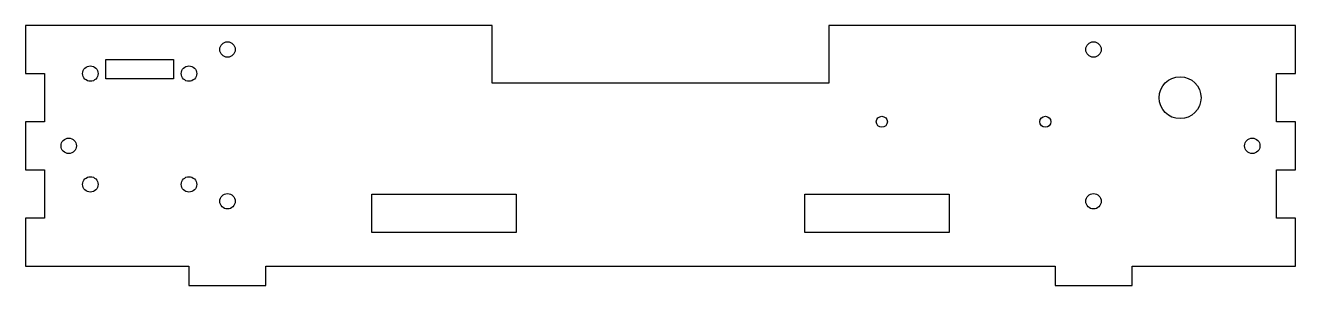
# Model space of a CAD drawing. Header units: millimetres. Extents: x -132 to 132, y -4 to 50.
import ezdxf

# ---------------------------------------------------------------- set-up
doc = ezdxf.new("R2010")
doc.units = ezdxf.units.MM
doc.layers.get('0').update_dxf_attribs({"linetype": 'CONTINUOUS'})

msp = doc.modelspace()

# ---------------------------------------------------------------- linework, layer by layer
for points in [[(-132, 0), (-98, 0), (-98, -4), (-82, -4), (-82, 0), (82, 0), (82, -4), (98, -4), (98, 0), (132, 0), (132, 10), (128, 10), (128, 20), (132, 20), (132, 30), (128, 30), (128, 40), (132, 40), (132, 50), (35, 50), (35, 38), (-35, 38), (-35, 50), (-132, 50), (-132, 40), (-128, 40), (-128, 30), (-132, 30), (-132, 20), (-128, 20), (-128, 10), (-132, 10)], [(-101.25, 38.9), (-115.25, 38.9), (-115.25, 42.9), (-101.25, 42.9)], [(-60, 15), (-30, 15), (-30, 7), (-60, 7)], [(30, 15), (60, 15), (60, 7), (30, 7)]]:
    msp.add_lwpolyline(points, close=True)
for centre, radius in [((-90, 45), 1.6), ((90, 45), 1.6), ((-118.5, 40), 1.6), ((-98, 40), 1.6), ((108, 35), 4.35), ((46, 30), 1.15), ((80, 30), 1.15), ((-123, 25), 1.6), ((123, 25), 1.6), ((-118.5, 17), 1.6), ((-98, 17), 1.6), ((-90, 13.5), 1.6), ((90, 13.5), 1.6)]:
    msp.add_circle(centre, radius)

doc.saveas('drawing.dxf')
